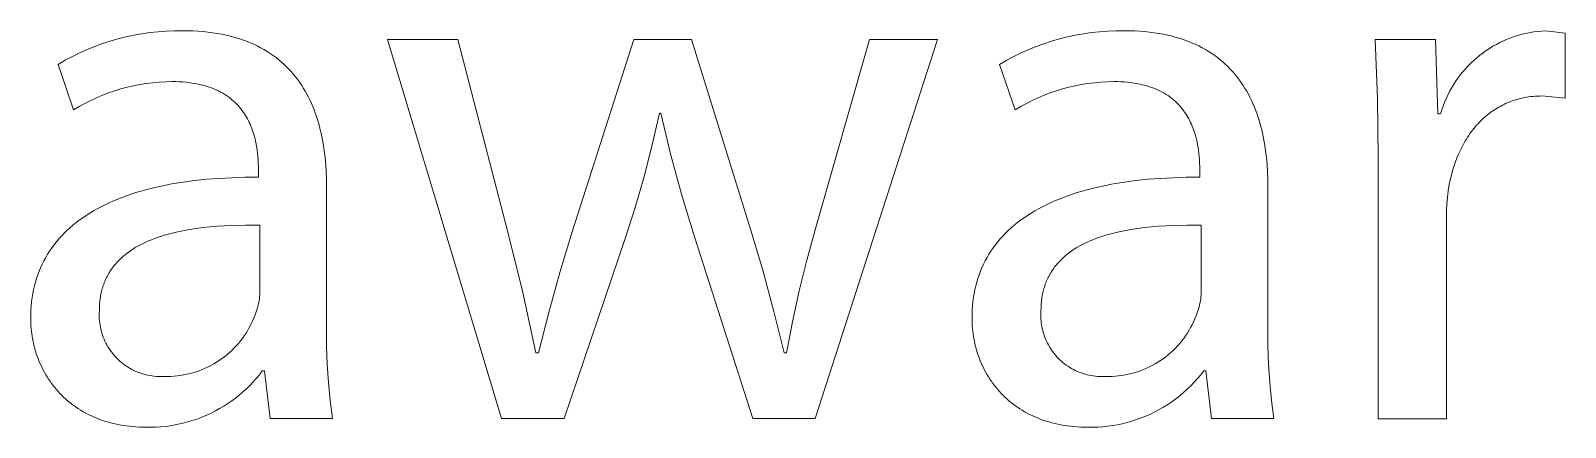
# Model space of a CAD drawing. Header units: millimetres. Extents: x 1287 to 5317, y -239 to 2577.
# Drawn here: x 4209.4 to 4288.5, y -172 to -151.6 of the extents above; entities that cross this region are included whole.
import ezdxf

# ---------------------------------------------------------------- set-up
doc = ezdxf.new("R2010")
doc.units = ezdxf.units.MM
doc.header["$MEASUREMENT"] = 0
doc.layers.add('Domyślny', color=7, linetype='Continuous', true_color=0x000000)

msp = doc.modelspace()

# ---------------------------------------------------------------- linework, layer by layer
at = {"layer": 'Domyślny', "color": 18, "lineweight": 15, "true_color": 0x000000}
for p, q in [((4213.901, -152.043), (4214.308, -151.941)), ((4214.308, -151.941), (4214.718, -151.852)), ((4214.718, -151.852), (4215.132, -151.778)), ((4215.132, -151.778), (4215.547, -151.719)), ((4215.547, -151.719), (4215.965, -151.674)), ((4215.965, -151.674), (4216.383, -151.643)), ((4216.383, -151.643), (4216.803, -151.628)), ((4216.803, -151.628), (4217.223, -151.626)), ((4217.223, -151.626), (4217.499, -151.629)), ((4217.499, -151.629), (4217.768, -151.638)), ((4217.768, -151.638), (4218.032, -151.653)), ((4218.032, -151.653), (4218.288, -151.673)), ((4218.288, -151.673), (4218.539, -151.699)), ((4218.539, -151.699), (4218.783, -151.73)), ((4218.783, -151.73), (4219.021, -151.767)), ((4219.021, -151.767), (4219.253, -151.809)), ((4219.253, -151.809), (4219.479, -151.857)), ((4219.479, -151.857), (4219.699, -151.909)), ((4219.699, -151.909), (4219.913, -151.966)), ((4262.453, -152.045), (4262.861, -151.942)), ((4262.861, -151.942), (4263.272, -151.854)), ((4263.272, -151.854), (4263.686, -151.78)), ((4263.686, -151.78), (4264.103, -151.72)), ((4264.103, -151.72), (4264.521, -151.675)), ((4264.521, -151.675), (4264.94, -151.644)), ((4264.94, -151.644), (4265.361, -151.628)), ((4265.361, -151.628), (4265.781, -151.626)), ((4265.781, -151.626), (4266.057, -151.629)), ((4266.057, -151.629), (4266.327, -151.638)), ((4266.327, -151.638), (4266.59, -151.653)), ((4266.59, -151.653), (4266.846, -151.673)), ((4266.846, -151.673), (4267.097, -151.699)), ((4267.097, -151.699), (4267.341, -151.73)), ((4267.341, -151.73), (4267.579, -151.767)), ((4267.579, -151.767), (4267.811, -151.809)), ((4267.811, -151.809), (4268.037, -151.857)), ((4268.037, -151.857), (4268.257, -151.909)), ((4268.257, -151.909), (4268.471, -151.966)), ((4285.732, -151.989), (4285.925, -151.922)), ((4285.925, -151.922), (4286.121, -151.861)), ((4286.121, -151.861), (4286.318, -151.807)), ((4286.318, -151.807), (4286.518, -151.76)), ((4286.518, -151.76), (4286.718, -151.719)), ((4286.718, -151.719), (4286.921, -151.686)), ((4286.921, -151.686), (4287.124, -151.66)), ((4287.124, -151.66), (4287.327, -151.641)), ((4287.327, -151.641), (4287.532, -151.629)), ((4287.532, -151.629), (4288.538, -151.75)), ((4288.538, -151.75), (4288.538, -155.092)), ((4211.932, -152.765), (4212.315, -152.593)), ((4212.315, -152.593), (4212.704, -152.435)), ((4212.704, -152.435), (4213.098, -152.291)), ((4213.098, -152.291), (4213.497, -152.16)), ((4213.497, -152.16), (4213.901, -152.043)), ((4219.913, -151.966), (4220.122, -152.029)), ((4220.122, -152.029), (4220.324, -152.096)), ((4220.324, -152.096), (4220.521, -152.168)), ((4220.521, -152.168), (4220.713, -152.244)), ((4220.713, -152.244), (4220.898, -152.325)), ((4220.898, -152.325), (4221.079, -152.41)), ((4221.079, -152.41), (4221.254, -152.5)), ((4221.254, -152.5), (4221.423, -152.594)), ((4221.423, -152.594), (4221.588, -152.692)), ((4221.588, -152.692), (4221.747, -152.794)), ((4233.686, -171.597), (4227.794, -152.071)), ((4227.794, -152.071), (4231.418, -152.071)), ((4231.418, -152.071), (4234.008, -162.002)), ((4237.309, -162.029), (4240.504, -152.071)), ((4240.504, -152.071), (4243.483, -152.071)), ((4243.483, -152.071), (4246.516, -161.841)), ((4249.858, -161.868), (4252.649, -152.071)), ((4256.165, -152.071), (4249.858, -171.597)), ((4252.649, -152.071), (4256.165, -152.071)), ((4260.48, -152.765), (4260.864, -152.594)), ((4260.864, -152.594), (4261.254, -152.436)), ((4261.254, -152.436), (4261.649, -152.292)), ((4261.649, -152.292), (4262.049, -152.161)), ((4262.049, -152.161), (4262.453, -152.045)), ((4268.471, -151.966), (4268.679, -152.029)), ((4268.679, -152.029), (4268.881, -152.096)), ((4268.881, -152.096), (4269.078, -152.168)), ((4269.078, -152.168), (4269.269, -152.244)), ((4269.269, -152.244), (4269.455, -152.325)), ((4269.455, -152.325), (4269.635, -152.41)), ((4269.635, -152.41), (4269.809, -152.5)), ((4269.809, -152.5), (4269.979, -152.594)), ((4269.979, -152.594), (4270.143, -152.692)), ((4270.143, -152.692), (4270.302, -152.794)), ((4278.859, -155.117), (4278.728, -152.072)), ((4278.728, -152.072), (4281.842, -152.072)), ((4281.842, -152.072), (4281.962, -155.897)), ((4284.294, -152.762), (4284.461, -152.644)), ((4284.461, -152.644), (4284.632, -152.532)), ((4284.632, -152.532), (4284.807, -152.426)), ((4284.807, -152.426), (4284.986, -152.326)), ((4284.986, -152.326), (4285.168, -152.232)), ((4285.168, -152.232), (4285.353, -152.144)), ((4285.353, -152.144), (4285.541, -152.064)), ((4285.541, -152.064), (4285.732, -151.989)), ((4210.821, -153.358), (4211.184, -153.147)), ((4211.613, -155.706), (4210.821, -153.358)), ((4211.184, -153.147), (4211.555, -152.949)), ((4211.555, -152.949), (4211.932, -152.765)), ((4221.747, -152.794), (4221.901, -152.9)), ((4221.901, -152.9), (4222.05, -153.01)), ((4222.05, -153.01), (4222.194, -153.124)), ((4222.194, -153.124), (4222.333, -153.241)), ((4222.333, -153.241), (4222.467, -153.362)), ((4222.467, -153.362), (4222.597, -153.486)), ((4222.597, -153.486), (4222.721, -153.614)), ((4259.366, -153.358), (4259.73, -153.147)), ((4260.171, -155.706), (4259.366, -153.358)), ((4259.73, -153.147), (4260.102, -152.95)), ((4260.102, -152.95), (4260.48, -152.765)), ((4270.302, -152.794), (4270.456, -152.9)), ((4270.456, -152.9), (4270.604, -153.01)), ((4270.604, -153.01), (4270.748, -153.124)), ((4270.748, -153.124), (4270.887, -153.241)), ((4270.887, -153.241), (4271.021, -153.362)), ((4271.021, -153.362), (4271.15, -153.486)), ((4271.15, -153.486), (4271.274, -153.614)), ((4283.385, -153.586), (4283.524, -153.436)), ((4283.524, -153.436), (4283.669, -153.29)), ((4283.669, -153.29), (4283.818, -153.15)), ((4283.818, -153.15), (4283.972, -153.015)), ((4283.972, -153.015), (4284.131, -152.886)), ((4284.131, -152.886), (4284.294, -152.762)), ((4215.697, -154.301), (4215.364, -154.343)), ((4216.03, -154.27), (4215.697, -154.301)), ((4216.365, -154.251), (4216.03, -154.27)), ((4216.699, -154.243), (4216.365, -154.251)), ((4216.884, -154.245), (4216.699, -154.243)), ((4217.064, -154.252), (4216.884, -154.245)), ((4217.239, -154.262), (4217.064, -154.252)), ((4217.408, -154.276), (4217.239, -154.262)), ((4217.573, -154.295), (4217.408, -154.276)), ((4217.733, -154.317), (4217.573, -154.295)), ((4217.888, -154.342), (4217.733, -154.317)), ((4222.721, -153.614), (4222.842, -153.745)), ((4222.842, -153.745), (4222.957, -153.879)), ((4222.957, -153.879), (4223.068, -154.016)), ((4223.068, -154.016), (4223.175, -154.156)), ((4223.175, -154.156), (4223.277, -154.299)), ((4223.277, -154.299), (4223.375, -154.445)), ((4264.255, -154.3), (4263.922, -154.342)), ((4264.588, -154.269), (4264.255, -154.3)), ((4264.923, -154.251), (4264.588, -154.269)), ((4265.258, -154.243), (4264.923, -154.251)), ((4265.442, -154.245), (4265.258, -154.243)), ((4265.621, -154.252), (4265.442, -154.245)), ((4265.795, -154.262), (4265.621, -154.252)), ((4265.964, -154.276), (4265.795, -154.262)), ((4266.129, -154.295), (4265.964, -154.276)), ((4266.288, -154.317), (4266.129, -154.295)), ((4266.443, -154.342), (4266.288, -154.317)), ((4271.274, -153.614), (4271.394, -153.745)), ((4271.394, -153.745), (4271.509, -153.879)), ((4271.509, -153.879), (4271.62, -154.016)), ((4271.62, -154.016), (4271.726, -154.156)), ((4271.726, -154.156), (4271.828, -154.299)), ((4271.828, -154.299), (4271.926, -154.445)), ((4282.772, -154.404), (4282.883, -154.232)), ((4282.883, -154.232), (4283, -154.064)), ((4283, -154.064), (4283.123, -153.9)), ((4283.123, -153.9), (4283.251, -153.741)), ((4283.251, -153.741), (4283.385, -153.586)), ((4212.797, -155.081), (4212.493, -155.222)), ((4213.105, -154.951), (4212.797, -155.081)), ((4213.418, -154.831), (4213.105, -154.951)), ((4213.735, -154.722), (4213.418, -154.831)), ((4214.055, -154.624), (4213.735, -154.722)), ((4214.379, -154.537), (4214.055, -154.624)), ((4214.705, -154.461), (4214.379, -154.537)), ((4215.034, -154.396), (4214.705, -154.461)), ((4215.364, -154.343), (4215.034, -154.396)), ((4218.039, -154.372), (4217.888, -154.342)), ((4218.184, -154.404), (4218.039, -154.372)), ((4218.325, -154.441), (4218.184, -154.404)), ((4218.462, -154.48), (4218.325, -154.441)), ((4218.594, -154.523), (4218.462, -154.48)), ((4218.722, -154.569), (4218.594, -154.523)), ((4218.846, -154.617), (4218.722, -154.569)), ((4218.965, -154.669), (4218.846, -154.617)), ((4219.081, -154.724), (4218.965, -154.669)), ((4219.192, -154.781), (4219.081, -154.724)), ((4219.299, -154.841), (4219.192, -154.781)), ((4219.402, -154.903), (4219.299, -154.841)), ((4219.502, -154.968), (4219.402, -154.903)), ((4219.598, -155.035), (4219.502, -154.968)), ((4219.689, -155.105), (4219.598, -155.035)), ((4219.778, -155.176), (4219.689, -155.105)), ((4223.375, -154.445), (4223.469, -154.593)), ((4223.469, -154.593), (4223.558, -154.744)), ((4223.558, -154.744), (4223.644, -154.898)), ((4223.644, -154.898), (4223.725, -155.054)), ((4223.725, -155.054), (4223.803, -155.212)), ((4261.355, -155.08), (4261.051, -155.221)), ((4261.663, -154.949), (4261.355, -155.08)), ((4261.976, -154.829), (4261.663, -154.949)), ((4262.293, -154.72), (4261.976, -154.829)), ((4262.613, -154.622), (4262.293, -154.72)), ((4262.937, -154.535), (4262.613, -154.622)), ((4263.263, -154.459), (4262.937, -154.535)), ((4263.592, -154.395), (4263.263, -154.459)), ((4263.922, -154.342), (4263.592, -154.395)), ((4266.592, -154.372), (4266.443, -154.342)), ((4266.738, -154.404), (4266.592, -154.372)), ((4266.878, -154.441), (4266.738, -154.404)), ((4267.015, -154.48), (4266.878, -154.441)), ((4267.147, -154.523), (4267.015, -154.48)), ((4267.274, -154.569), (4267.147, -154.523)), ((4267.397, -154.617), (4267.274, -154.569)), ((4267.516, -154.669), (4267.397, -154.617)), ((4267.631, -154.724), (4267.516, -154.669)), ((4267.742, -154.781), (4267.631, -154.724)), ((4267.849, -154.841), (4267.742, -154.781)), ((4267.952, -154.903), (4267.849, -154.841)), ((4268.051, -154.968), (4267.952, -154.903)), ((4268.147, -155.035), (4268.051, -154.968)), ((4268.238, -155.105), (4268.147, -155.035)), ((4268.326, -155.176), (4268.238, -155.105)), ((4271.926, -154.445), (4272.02, -154.593)), ((4272.02, -154.593), (4272.109, -154.744)), ((4272.109, -154.744), (4272.194, -154.898)), ((4272.194, -154.898), (4272.275, -155.054)), ((4272.275, -155.054), (4272.352, -155.212)), ((4282.389, -155.127), (4282.475, -154.942)), ((4282.475, -154.942), (4282.568, -154.759)), ((4282.568, -154.759), (4282.667, -154.58)), ((4282.667, -154.58), (4282.772, -154.404)), ((4286.314, -155.093), (4286.207, -155.118)), ((4286.422, -155.07), (4286.314, -155.093)), ((4286.531, -155.05), (4286.422, -155.07)), ((4286.642, -155.033), (4286.531, -155.05)), ((4286.754, -155.018), (4286.642, -155.033)), ((4286.867, -155.006), (4286.754, -155.018)), ((4286.981, -154.996), (4286.867, -155.006)), ((4287.096, -154.99), (4286.981, -154.996)), ((4287.213, -154.986), (4287.096, -154.99)), ((4287.331, -154.984), (4287.213, -154.986)), ((4288.538, -155.092), (4287.331, -154.984)), ((4211.901, -155.535), (4211.613, -155.706)), ((4212.194, -155.373), (4211.901, -155.535)), ((4212.493, -155.222), (4212.194, -155.373)), ((4219.862, -155.25), (4219.778, -155.176)), ((4219.944, -155.325), (4219.862, -155.25)), ((4220.021, -155.403), (4219.944, -155.325)), ((4220.096, -155.482), (4220.021, -155.403)), ((4220.167, -155.563), (4220.096, -155.482)), ((4220.235, -155.645), (4220.167, -155.563)), ((4220.3, -155.729), (4220.235, -155.645)), ((4220.362, -155.814), (4220.3, -155.729)), ((4220.42, -155.901), (4220.362, -155.814)), ((4220.476, -155.988), (4220.42, -155.901)), ((4223.803, -155.212), (4223.876, -155.372)), ((4223.876, -155.372), (4223.946, -155.534)), ((4223.946, -155.534), (4224.012, -155.699)), ((4224.012, -155.699), (4224.075, -155.865)), ((4224.075, -155.865), (4224.134, -156.033)), ((4241.819, -155.869), (4241.452, -157.501)), ((4241.899, -155.869), (4241.819, -155.869)), ((4242.413, -158.025), (4241.899, -155.869)), ((4260.459, -155.534), (4260.171, -155.706)), ((4260.752, -155.373), (4260.459, -155.534)), ((4261.051, -155.221), (4260.752, -155.373)), ((4268.411, -155.25), (4268.326, -155.176)), ((4268.492, -155.325), (4268.411, -155.25)), ((4268.569, -155.403), (4268.492, -155.325)), ((4268.643, -155.482), (4268.569, -155.403)), ((4268.714, -155.563), (4268.643, -155.482)), ((4268.782, -155.645), (4268.714, -155.563)), ((4268.847, -155.729), (4268.782, -155.645)), ((4268.908, -155.814), (4268.847, -155.729)), ((4268.967, -155.901), (4268.908, -155.814)), ((4269.023, -155.988), (4268.967, -155.901)), ((4272.352, -155.212), (4272.426, -155.372)), ((4272.426, -155.372), (4272.495, -155.534)), ((4272.495, -155.534), (4272.561, -155.699)), ((4272.561, -155.699), (4272.623, -155.865)), ((4272.623, -155.865), (4272.682, -156.033)), ((4278.889, -158.165), (4278.859, -155.117)), ((4281.962, -155.897), (4282.11, -155.897)), ((4282.11, -155.897), (4282.17, -155.701)), ((4282.17, -155.701), (4282.236, -155.507)), ((4282.236, -155.507), (4282.309, -155.316)), ((4282.309, -155.316), (4282.389, -155.127)), ((4284.672, -155.842), (4284.587, -155.907)), ((4284.757, -155.78), (4284.672, -155.842)), ((4284.845, -155.72), (4284.757, -155.78)), ((4284.933, -155.662), (4284.845, -155.72)), ((4285.023, -155.607), (4284.933, -155.662)), ((4285.114, -155.553), (4285.023, -155.607)), ((4285.207, -155.502), (4285.114, -155.553)), ((4285.301, -155.453), (4285.207, -155.502)), ((4285.397, -155.406), (4285.301, -155.453)), ((4285.493, -155.362), (4285.397, -155.406)), ((4285.591, -155.32), (4285.493, -155.362)), ((4285.691, -155.28), (4285.591, -155.32)), ((4285.791, -155.243), (4285.691, -155.28)), ((4285.893, -155.208), (4285.791, -155.243)), ((4285.996, -155.175), (4285.893, -155.208)), ((4286.101, -155.145), (4285.996, -155.175)), ((4286.207, -155.118), (4286.101, -155.145)), ((4220.529, -156.077), (4220.476, -155.988)), ((4220.579, -156.167), (4220.529, -156.077)), ((4220.627, -156.258), (4220.579, -156.167)), ((4220.671, -156.349), (4220.627, -156.258)), ((4220.714, -156.441), (4220.671, -156.349)), ((4220.753, -156.534), (4220.714, -156.441)), ((4220.791, -156.627), (4220.753, -156.534)), ((4220.826, -156.721), (4220.791, -156.627)), ((4224.134, -156.033), (4224.189, -156.203)), ((4224.189, -156.203), (4224.241, -156.375)), ((4224.241, -156.375), (4224.289, -156.548)), ((4224.289, -156.548), (4224.334, -156.722)), ((4269.075, -156.077), (4269.023, -155.988)), ((4269.125, -156.167), (4269.075, -156.077)), ((4269.173, -156.258), (4269.125, -156.167)), ((4269.217, -156.349), (4269.173, -156.258)), ((4269.259, -156.441), (4269.217, -156.349)), ((4269.299, -156.534), (4269.259, -156.441)), ((4269.336, -156.627), (4269.299, -156.534)), ((4269.371, -156.721), (4269.336, -156.627)), ((4272.682, -156.033), (4272.737, -156.203)), ((4272.737, -156.203), (4272.788, -156.375)), ((4272.788, -156.375), (4272.836, -156.548)), ((4272.836, -156.548), (4272.881, -156.722)), ((4283.823, -156.661), (4283.755, -156.747)), ((4283.893, -156.577), (4283.823, -156.661)), ((4283.964, -156.494), (4283.893, -156.577)), ((4284.037, -156.414), (4283.964, -156.494)), ((4284.111, -156.336), (4284.037, -156.414)), ((4284.187, -156.259), (4284.111, -156.336)), ((4284.264, -156.185), (4284.187, -156.259)), ((4284.343, -156.112), (4284.264, -156.185)), ((4284.423, -156.042), (4284.343, -156.112)), ((4284.504, -155.973), (4284.423, -156.042)), ((4284.587, -155.907), (4284.504, -155.973)), ((4220.858, -156.815), (4220.826, -156.721)), ((4220.889, -156.909), (4220.858, -156.815)), ((4220.917, -157.003), (4220.889, -156.909)), ((4220.943, -157.098), (4220.917, -157.003)), ((4220.967, -157.192), (4220.943, -157.098)), ((4220.99, -157.286), (4220.967, -157.192)), ((4221.01, -157.38), (4220.99, -157.286)), ((4221.045, -157.566), (4221.01, -157.38)), ((4224.334, -156.722), (4224.376, -156.898)), ((4224.376, -156.898), (4224.414, -157.075)), ((4224.414, -157.075), (4224.45, -157.253)), ((4224.45, -157.253), (4224.482, -157.432)), ((4224.482, -157.432), (4224.538, -157.792)), ((4269.404, -156.815), (4269.371, -156.721)), ((4269.434, -156.909), (4269.404, -156.815)), ((4269.462, -157.003), (4269.434, -156.909)), ((4269.488, -157.098), (4269.462, -157.003)), ((4269.512, -157.192), (4269.488, -157.098)), ((4269.535, -157.286), (4269.512, -157.192)), ((4269.555, -157.38), (4269.535, -157.286)), ((4269.591, -157.566), (4269.555, -157.38)), ((4272.881, -156.722), (4272.923, -156.898)), ((4272.923, -156.898), (4272.961, -157.075)), ((4272.961, -157.075), (4272.996, -157.253)), ((4272.996, -157.253), (4273.028, -157.432)), ((4273.028, -157.432), (4273.084, -157.792)), ((4283.322, -157.398), (4283.266, -157.497)), ((4283.379, -157.299), (4283.322, -157.398)), ((4283.438, -157.203), (4283.379, -157.299)), ((4283.498, -157.108), (4283.438, -157.203)), ((4283.56, -157.015), (4283.498, -157.108)), ((4283.623, -156.924), (4283.56, -157.015)), ((4283.689, -156.834), (4283.623, -156.924)), ((4283.755, -156.747), (4283.689, -156.834)), ((4221.074, -157.751), (4221.045, -157.566)), ((4221.097, -157.932), (4221.074, -157.751)), ((4221.115, -158.109), (4221.097, -157.932)), ((4221.127, -158.282), (4221.115, -158.109)), ((4224.538, -157.792), (4224.583, -158.156)), ((4224.583, -158.156), (4224.616, -158.522)), ((4241.452, -157.501), (4241.036, -159.123)), ((4242.995, -160.164), (4242.413, -158.025)), ((4269.619, -157.751), (4269.591, -157.566)), ((4269.642, -157.932), (4269.619, -157.751)), ((4269.66, -158.109), (4269.642, -157.932)), ((4269.672, -158.282), (4269.66, -158.109)), ((4273.084, -157.792), (4273.128, -158.156)), ((4273.128, -158.156), (4273.162, -158.522)), ((4278.889, -171.599), (4278.889, -158.165)), ((4282.923, -158.24), (4282.881, -158.352)), ((4282.967, -158.129), (4282.923, -158.24)), ((4283.013, -158.02), (4282.967, -158.129)), ((4283.06, -157.913), (4283.013, -158.02)), ((4283.109, -157.806), (4283.06, -157.913)), ((4283.16, -157.702), (4283.109, -157.806)), ((4283.212, -157.599), (4283.16, -157.702)), ((4283.266, -157.497), (4283.212, -157.599)), ((4221.136, -158.45), (4221.127, -158.282)), ((4221.14, -158.611), (4221.136, -158.45)), ((4221.142, -158.766), (4221.14, -158.611)), ((4221.142, -159.169), (4221.142, -158.766)), ((4224.616, -158.522), (4224.64, -158.889)), ((4224.64, -158.889), (4224.653, -159.257)), ((4269.681, -158.45), (4269.672, -158.282)), ((4269.685, -158.611), (4269.681, -158.45)), ((4269.687, -158.766), (4269.685, -158.611)), ((4269.687, -159.169), (4269.687, -158.766)), ((4273.162, -158.522), (4273.185, -158.889)), ((4273.185, -158.889), (4273.198, -159.257)), ((4282.663, -159.054), (4282.604, -159.298)), ((4282.728, -158.814), (4282.663, -159.054)), ((4282.801, -158.58), (4282.728, -158.814)), ((4282.881, -158.352), (4282.801, -158.58)), ((4215.076, -159.886), (4215.33, -159.815)), ((4215.33, -159.815), (4215.59, -159.748)), ((4215.59, -159.748), (4216.125, -159.624)), ((4216.125, -159.624), (4216.681, -159.515)), ((4216.681, -159.515), (4217.257, -159.42)), ((4217.257, -159.42), (4217.854, -159.341)), ((4217.854, -159.341), (4218.472, -159.276)), ((4218.472, -159.276), (4219.109, -159.226)), ((4219.109, -159.226), (4219.767, -159.192)), ((4219.767, -159.192), (4220.444, -159.173)), ((4220.444, -159.173), (4221.142, -159.169)), ((4224.653, -159.257), (4224.658, -159.625)), ((4224.658, -159.625), (4224.658, -166.926)), ((4241.036, -159.123), (4240.572, -160.731)), ((4263.621, -159.886), (4263.875, -159.815)), ((4263.875, -159.815), (4264.135, -159.748)), ((4264.135, -159.748), (4264.67, -159.624)), ((4264.67, -159.624), (4265.226, -159.515)), ((4265.226, -159.515), (4265.802, -159.42)), ((4265.802, -159.42), (4266.399, -159.341)), ((4266.399, -159.341), (4267.016, -159.276)), ((4267.016, -159.276), (4267.654, -159.226)), ((4267.654, -159.226), (4268.312, -159.192)), ((4268.312, -159.192), (4268.989, -159.173)), ((4268.989, -159.173), (4269.687, -159.169)), ((4273.198, -159.257), (4273.203, -159.625)), ((4273.203, -159.625), (4273.203, -166.926)), ((4282.553, -159.547), (4282.504, -159.875)), ((4282.604, -159.298), (4282.553, -159.547)), ((4213.027, -160.687), (4213.233, -160.584)), ((4213.233, -160.584), (4213.445, -160.484)), ((4213.445, -160.484), (4213.662, -160.388)), ((4213.662, -160.388), (4213.884, -160.295)), ((4213.884, -160.295), (4214.112, -160.206)), ((4214.112, -160.206), (4214.345, -160.121)), ((4214.345, -160.121), (4214.583, -160.039)), ((4214.583, -160.039), (4214.827, -159.961)), ((4214.827, -159.961), (4215.076, -159.886)), ((4243.644, -162.284), (4242.995, -160.164)), ((4261.572, -160.687), (4261.778, -160.584)), ((4261.778, -160.584), (4261.99, -160.484)), ((4261.99, -160.484), (4262.206, -160.388)), ((4262.206, -160.388), (4262.429, -160.295)), ((4262.429, -160.295), (4262.656, -160.206)), ((4262.656, -160.206), (4262.89, -160.121)), ((4262.89, -160.121), (4263.128, -160.039)), ((4263.128, -160.039), (4263.372, -159.961)), ((4263.372, -159.961), (4263.621, -159.886)), ((4282.436, -160.535), (4282.416, -160.866)), ((4282.465, -160.205), (4282.436, -160.535)), ((4282.504, -159.875), (4282.465, -160.205)), ((4211.739, -161.507), (4211.906, -161.379)), ((4211.906, -161.379), (4212.079, -161.255)), ((4212.079, -161.255), (4212.258, -161.135)), ((4212.258, -161.135), (4212.442, -161.017)), ((4212.442, -161.017), (4212.631, -160.904)), ((4212.631, -160.904), (4212.826, -160.793)), ((4212.826, -160.793), (4213.027, -160.687)), ((4240.572, -160.731), (4240.061, -162.324)), ((4260.284, -161.507), (4260.451, -161.379)), ((4260.451, -161.379), (4260.624, -161.255)), ((4260.624, -161.255), (4260.803, -161.135)), ((4260.803, -161.135), (4260.987, -161.017)), ((4260.987, -161.017), (4261.176, -160.904)), ((4261.176, -160.904), (4261.371, -160.793)), ((4261.371, -160.793), (4261.572, -160.687)), ((4282.416, -160.866), (4282.405, -161.198)), ((4282.405, -161.198), (4282.405, -171.599)), ((4210.853, -162.344), (4210.986, -162.196)), ((4210.986, -162.196), (4211.125, -162.051)), ((4211.125, -162.051), (4211.27, -161.91)), ((4211.27, -161.91), (4211.421, -161.772)), ((4211.421, -161.772), (4211.577, -161.638)), ((4211.577, -161.638), (4211.739, -161.507)), ((4216.086, -162.217), (4215.93, -162.27)), ((4216.243, -162.167), (4216.086, -162.217)), ((4216.404, -162.12), (4216.243, -162.167)), ((4216.566, -162.075), (4216.404, -162.12)), ((4216.898, -161.993), (4216.566, -162.075)), ((4217.237, -161.921), (4216.898, -161.993)), ((4217.583, -161.858), (4217.237, -161.921)), ((4217.935, -161.804), (4217.583, -161.858)), ((4218.292, -161.758), (4217.935, -161.804)), ((4218.653, -161.719), (4218.292, -161.758)), ((4219.018, -161.689), (4218.653, -161.719)), ((4219.385, -161.665), (4219.018, -161.689)), ((4219.753, -161.648), (4219.385, -161.665)), ((4220.49, -161.633), (4219.753, -161.648)), ((4221.222, -161.638), (4220.49, -161.633)), ((4221.222, -165.02), (4221.222, -161.638)), ((4234.008, -162.002), (4234.781, -165.097)), ((4236.684, -164.076), (4237.309, -162.029)), ((4246.516, -161.841), (4247.151, -163.95)), ((4249.419, -163.438), (4249.858, -161.868)), ((4259.398, -162.344), (4259.531, -162.196)), ((4259.531, -162.196), (4259.67, -162.051)), ((4259.67, -162.051), (4259.815, -161.91)), ((4259.815, -161.91), (4259.966, -161.772)), ((4259.966, -161.772), (4260.122, -161.638)), ((4260.122, -161.638), (4260.284, -161.507)), ((4264.636, -162.217), (4264.481, -162.27)), ((4264.794, -162.167), (4264.636, -162.217)), ((4264.954, -162.12), (4264.794, -162.167)), ((4265.116, -162.075), (4264.954, -162.12)), ((4265.447, -161.993), (4265.116, -162.075)), ((4265.786, -161.921), (4265.447, -161.993)), ((4266.131, -161.858), (4265.786, -161.921)), ((4266.483, -161.804), (4266.131, -161.858)), ((4266.839, -161.758), (4266.483, -161.804)), ((4267.2, -161.719), (4266.839, -161.758)), ((4267.564, -161.689), (4267.2, -161.719)), ((4267.93, -161.665), (4267.564, -161.689)), ((4268.298, -161.648), (4267.93, -161.665)), ((4269.035, -161.633), (4268.298, -161.648)), ((4269.767, -161.638), (4269.035, -161.633)), ((4269.767, -165.02), (4269.767, -161.638)), ((4210.272, -163.134), (4210.376, -162.969)), ((4210.376, -162.969), (4210.487, -162.808)), ((4210.487, -162.808), (4210.603, -162.65)), ((4210.603, -162.65), (4210.725, -162.495)), ((4210.725, -162.495), (4210.853, -162.344)), ((4214.539, -162.954), (4214.419, -163.039)), ((4214.663, -162.871), (4214.539, -162.954)), ((4214.791, -162.792), (4214.663, -162.871)), ((4214.922, -162.717), (4214.791, -162.792)), ((4215.057, -162.644), (4214.922, -162.717)), ((4215.195, -162.574), (4215.057, -162.644)), ((4215.336, -162.508), (4215.195, -162.574)), ((4215.48, -162.444), (4215.336, -162.508)), ((4215.627, -162.383), (4215.48, -162.444)), ((4215.777, -162.325), (4215.627, -162.383)), ((4215.93, -162.27), (4215.777, -162.325)), ((4240.061, -162.324), (4236.907, -171.597)), ((4246.637, -171.597), (4243.644, -162.284)), ((4258.817, -163.134), (4258.921, -162.969)), ((4258.921, -162.969), (4259.032, -162.808)), ((4259.032, -162.808), (4259.148, -162.65)), ((4259.148, -162.65), (4259.27, -162.495)), ((4259.27, -162.495), (4259.398, -162.344)), ((4263.093, -162.954), (4262.973, -163.039)), ((4263.217, -162.871), (4263.093, -162.954)), ((4263.344, -162.792), (4263.217, -162.871)), ((4263.475, -162.717), (4263.344, -162.792)), ((4263.61, -162.644), (4263.475, -162.717)), ((4263.747, -162.574), (4263.61, -162.644)), ((4263.888, -162.508), (4263.747, -162.574)), ((4264.032, -162.444), (4263.888, -162.508)), ((4264.179, -162.383), (4264.032, -162.444)), ((4264.329, -162.325), (4264.179, -162.383)), ((4264.481, -162.27), (4264.329, -162.325)), ((4209.911, -163.825), (4209.993, -163.648)), ((4209.993, -163.648), (4210.08, -163.473)), ((4210.08, -163.473), (4210.173, -163.302)), ((4210.173, -163.302), (4210.272, -163.134)), ((4213.646, -163.789), (4213.604, -163.846)), ((4213.69, -163.733), (4213.646, -163.789)), ((4213.735, -163.678), (4213.69, -163.733)), ((4213.781, -163.623), (4213.735, -163.678)), ((4213.828, -163.57), (4213.781, -163.623)), ((4213.877, -163.517), (4213.828, -163.57)), ((4213.926, -163.465), (4213.877, -163.517)), ((4213.977, -163.415), (4213.926, -163.465)), ((4214.028, -163.365), (4213.977, -163.415)), ((4214.081, -163.316), (4214.028, -163.365)), ((4214.135, -163.267), (4214.081, -163.316)), ((4214.189, -163.22), (4214.135, -163.267)), ((4214.245, -163.174), (4214.189, -163.22)), ((4214.302, -163.128), (4214.245, -163.174)), ((4214.419, -163.039), (4214.302, -163.128)), ((4249.027, -165.02), (4249.419, -163.438)), ((4258.456, -163.825), (4258.538, -163.648)), ((4258.538, -163.648), (4258.625, -163.473)), ((4258.625, -163.473), (4258.718, -163.302)), ((4258.718, -163.302), (4258.817, -163.134)), ((4262.203, -163.789), (4262.16, -163.846)), ((4262.246, -163.733), (4262.203, -163.789)), ((4262.291, -163.678), (4262.246, -163.733)), ((4262.337, -163.623), (4262.291, -163.678)), ((4262.384, -163.57), (4262.337, -163.623)), ((4262.432, -163.517), (4262.384, -163.57)), ((4262.482, -163.465), (4262.432, -163.517)), ((4262.532, -163.415), (4262.482, -163.465)), ((4262.584, -163.365), (4262.532, -163.415)), ((4262.636, -163.316), (4262.584, -163.365)), ((4262.69, -163.267), (4262.636, -163.316)), ((4262.744, -163.22), (4262.69, -163.267)), ((4262.8, -163.174), (4262.744, -163.22)), ((4262.857, -163.128), (4262.8, -163.174)), ((4262.973, -163.039), (4262.857, -163.128)), ((4209.594, -164.763), (4209.645, -164.569)), ((4209.645, -164.569), (4209.703, -164.378)), ((4209.703, -164.378), (4209.767, -164.191)), ((4209.767, -164.191), (4209.836, -164.007)), ((4209.836, -164.007), (4209.911, -163.825)), ((4213.189, -164.607), (4213.163, -164.677)), ((4213.217, -164.539), (4213.189, -164.607)), ((4213.245, -164.471), (4213.217, -164.539)), ((4213.275, -164.404), (4213.245, -164.471)), ((4213.307, -164.338), (4213.275, -164.404)), ((4213.339, -164.273), (4213.307, -164.338)), ((4213.373, -164.209), (4213.339, -164.273)), ((4213.409, -164.146), (4213.373, -164.209)), ((4213.445, -164.085), (4213.409, -164.146)), ((4213.483, -164.024), (4213.445, -164.085)), ((4213.522, -163.964), (4213.483, -164.024)), ((4213.562, -163.905), (4213.522, -163.964)), ((4213.604, -163.846), (4213.562, -163.905)), ((4236.111, -166.139), (4236.684, -164.076)), ((4247.151, -163.95), (4247.728, -166.075)), ((4258.139, -164.763), (4258.19, -164.569)), ((4258.19, -164.569), (4258.248, -164.378)), ((4258.248, -164.378), (4258.311, -164.191)), ((4258.311, -164.191), (4258.381, -164.007)), ((4258.381, -164.007), (4258.456, -163.825)), ((4261.747, -164.607), (4261.721, -164.677)), ((4261.774, -164.539), (4261.747, -164.607)), ((4261.803, -164.471), (4261.774, -164.539)), ((4261.833, -164.404), (4261.803, -164.471)), ((4261.864, -164.338), (4261.833, -164.404)), ((4261.897, -164.273), (4261.864, -164.338)), ((4261.931, -164.209), (4261.897, -164.273)), ((4261.966, -164.146), (4261.931, -164.209)), ((4262.002, -164.085), (4261.966, -164.146)), ((4262.04, -164.024), (4262.002, -164.085)), ((4262.079, -163.964), (4262.04, -164.024)), ((4262.119, -163.905), (4262.079, -163.964)), ((4262.16, -163.846), (4262.119, -163.905)), ((4209.448, -165.571), (4209.475, -165.364)), ((4209.475, -165.364), (4209.509, -165.161)), ((4209.509, -165.161), (4209.548, -164.96)), ((4209.548, -164.96), (4209.594, -164.763)), ((4212.992, -165.353), (4212.98, -165.433)), ((4213.005, -165.273), (4212.992, -165.353)), ((4213.02, -165.195), (4213.005, -165.273)), ((4213.036, -165.118), (4213.02, -165.195)), ((4213.054, -165.042), (4213.036, -165.118)), ((4213.073, -164.967), (4213.054, -165.042)), ((4213.093, -164.893), (4213.073, -164.967)), ((4213.115, -164.82), (4213.093, -164.893)), ((4213.138, -164.748), (4213.115, -164.82)), ((4213.163, -164.677), (4213.138, -164.748)), ((4221.19, -165.438), (4221.203, -165.334)), ((4221.203, -165.334), (4221.213, -165.23)), ((4221.213, -165.23), (4221.219, -165.125)), ((4221.219, -165.125), (4221.222, -165.02)), ((4234.781, -165.097), (4235.457, -168.216)), ((4248.681, -166.613), (4249.027, -165.02)), ((4257.993, -165.571), (4258.02, -165.364)), ((4258.02, -165.364), (4258.054, -165.161)), ((4258.054, -165.161), (4258.093, -164.96)), ((4258.093, -164.96), (4258.139, -164.763)), ((4261.55, -165.353), (4261.539, -165.433)), ((4261.563, -165.273), (4261.55, -165.353)), ((4261.578, -165.195), (4261.563, -165.273)), ((4261.594, -165.118), (4261.578, -165.195)), ((4261.612, -165.042), (4261.594, -165.118)), ((4261.631, -164.967), (4261.612, -165.042)), ((4261.651, -164.893), (4261.631, -164.967)), ((4261.673, -164.82), (4261.651, -164.893)), ((4261.696, -164.748), (4261.673, -164.82)), ((4261.721, -164.677), (4261.696, -164.748)), ((4269.735, -165.438), (4269.748, -165.334)), ((4269.748, -165.334), (4269.758, -165.23)), ((4269.758, -165.23), (4269.764, -165.125)), ((4269.764, -165.125), (4269.767, -165.02)), ((4209.402, -166.21), (4209.411, -165.994)), ((4209.411, -165.994), (4209.426, -165.781)), ((4209.426, -165.781), (4209.448, -165.571)), ((4212.935, -166.135), (4212.932, -166.243)), ((4212.942, -166.027), (4212.935, -166.135)), ((4212.945, -165.851), (4212.942, -165.938)), ((4212.942, -165.938), (4212.942, -166.027)), ((4212.949, -165.766), (4212.945, -165.851)), ((4212.954, -165.681), (4212.949, -165.766)), ((4212.962, -165.597), (4212.954, -165.681)), ((4212.97, -165.515), (4212.962, -165.597)), ((4212.98, -165.433), (4212.97, -165.515)), ((4220.951, -166.303), (4221.007, -166.147)), ((4221.007, -166.147), (4221.043, -166.049)), ((4221.043, -166.049), (4221.076, -165.949)), ((4221.076, -165.949), (4221.105, -165.848)), ((4221.105, -165.848), (4221.131, -165.747)), ((4221.131, -165.747), (4221.154, -165.645)), ((4221.154, -165.645), (4221.174, -165.542)), ((4221.174, -165.542), (4221.19, -165.438)), ((4235.592, -168.216), (4236.111, -166.139)), ((4247.728, -166.075), (4248.247, -168.216)), ((4257.947, -166.21), (4257.956, -165.994)), ((4257.956, -165.994), (4257.971, -165.781)), ((4257.971, -165.781), (4257.993, -165.571)), ((4261.493, -166.134), (4261.49, -166.243)), ((4261.5, -166.027), (4261.493, -166.134)), ((4261.501, -165.938), (4261.5, -166.027)), ((4261.503, -165.851), (4261.501, -165.938)), ((4261.507, -165.766), (4261.503, -165.851)), ((4261.513, -165.681), (4261.507, -165.766)), ((4261.52, -165.597), (4261.513, -165.681)), ((4261.528, -165.515), (4261.52, -165.597)), ((4261.539, -165.433), (4261.528, -165.515)), ((4269.496, -166.303), (4269.552, -166.147)), ((4269.552, -166.147), (4269.588, -166.049)), ((4269.588, -166.049), (4269.621, -165.949)), ((4269.621, -165.949), (4269.65, -165.848)), ((4269.65, -165.848), (4269.676, -165.747)), ((4269.676, -165.747), (4269.699, -165.645)), ((4269.699, -165.645), (4269.719, -165.542)), ((4269.719, -165.542), (4269.735, -165.438)), ((4209.399, -166.429), (4209.402, -166.21)), ((4209.4, -166.562), (4209.399, -166.429)), ((4209.405, -166.694), (4209.4, -166.562)), ((4209.412, -166.827), (4209.405, -166.694)), ((4209.422, -166.959), (4209.412, -166.827)), ((4209.436, -167.091), (4209.422, -166.959)), ((4212.932, -166.243), (4212.933, -166.351)), ((4212.933, -166.351), (4212.938, -166.459)), ((4212.938, -166.459), (4212.946, -166.567)), ((4212.946, -166.567), (4212.958, -166.675)), ((4212.958, -166.675), (4212.973, -166.782)), ((4212.973, -166.782), (4212.993, -166.888)), ((4212.993, -166.888), (4213.016, -166.994)), ((4220.59, -167.049), (4220.672, -166.905)), ((4220.672, -166.905), (4220.749, -166.758)), ((4220.749, -166.758), (4220.822, -166.609)), ((4220.822, -166.609), (4220.889, -166.457)), ((4220.889, -166.457), (4220.951, -166.303)), ((4224.658, -166.926), (4224.659, -167.863)), ((4248.381, -168.216), (4248.681, -166.613)), ((4257.944, -166.429), (4257.947, -166.21)), ((4257.945, -166.562), (4257.944, -166.429)), ((4257.949, -166.694), (4257.945, -166.562)), ((4257.957, -166.827), (4257.949, -166.694)), ((4257.967, -166.959), (4257.957, -166.827)), ((4257.981, -167.091), (4257.967, -166.959)), ((4261.49, -166.243), (4261.49, -166.351)), ((4261.49, -166.351), (4261.494, -166.459)), ((4261.494, -166.459), (4261.502, -166.566)), ((4261.502, -166.566), (4261.514, -166.674)), ((4261.514, -166.674), (4261.529, -166.781)), ((4261.529, -166.781), (4261.548, -166.887)), ((4261.548, -166.887), (4261.571, -166.993)), ((4269.136, -167.05), (4269.218, -166.906)), ((4269.218, -166.906), (4269.295, -166.759)), ((4269.295, -166.759), (4269.367, -166.609)), ((4269.367, -166.609), (4269.434, -166.457)), ((4269.434, -166.457), (4269.496, -166.303)), ((4273.203, -166.926), (4273.204, -167.863)), ((4209.452, -167.222), (4209.436, -167.091)), ((4209.471, -167.353), (4209.452, -167.222)), ((4209.493, -167.483), (4209.471, -167.353)), ((4209.519, -167.613), (4209.493, -167.483)), ((4209.547, -167.742), (4209.519, -167.613)), ((4209.578, -167.871), (4209.547, -167.742)), ((4213.016, -166.994), (4213.042, -167.099)), ((4213.042, -167.099), (4213.072, -167.203)), ((4213.072, -167.203), (4213.106, -167.306)), ((4213.106, -167.306), (4213.143, -167.408)), ((4213.143, -167.408), (4213.184, -167.508)), ((4213.184, -167.508), (4213.228, -167.607)), ((4213.228, -167.607), (4213.275, -167.704)), ((4213.275, -167.704), (4213.326, -167.8)), ((4219.997, -167.846), (4220.107, -167.722)), ((4220.107, -167.722), (4220.213, -167.594)), ((4220.213, -167.594), (4220.314, -167.463)), ((4220.314, -167.463), (4220.41, -167.328)), ((4220.41, -167.328), (4220.502, -167.19)), ((4220.502, -167.19), (4220.59, -167.049)), ((4257.997, -167.222), (4257.981, -167.091)), ((4258.016, -167.353), (4257.997, -167.222)), ((4258.038, -167.483), (4258.016, -167.353)), ((4258.063, -167.613), (4258.038, -167.483)), ((4258.092, -167.742), (4258.063, -167.613)), ((4258.123, -167.871), (4258.092, -167.742)), ((4261.571, -166.993), (4261.597, -167.098)), ((4261.597, -167.098), (4261.627, -167.202)), ((4261.627, -167.202), (4261.66, -167.305)), ((4261.66, -167.305), (4261.697, -167.406)), ((4261.697, -167.406), (4261.737, -167.506)), ((4261.737, -167.506), (4261.781, -167.605)), ((4261.781, -167.605), (4261.828, -167.703)), ((4261.828, -167.703), (4261.879, -167.798)), ((4268.544, -167.848), (4268.654, -167.724)), ((4268.654, -167.724), (4268.759, -167.596)), ((4268.759, -167.596), (4268.86, -167.464)), ((4268.86, -167.464), (4268.957, -167.329)), ((4268.957, -167.329), (4269.049, -167.191)), ((4269.049, -167.191), (4269.136, -167.05)), ((4209.612, -167.998), (4209.578, -167.871)), ((4209.649, -168.125), (4209.612, -167.998)), ((4209.688, -168.251), (4209.649, -168.125)), ((4209.731, -168.376), (4209.688, -168.251)), ((4209.777, -168.5), (4209.731, -168.376)), ((4209.826, -168.623), (4209.777, -168.5)), ((4213.326, -167.8), (4213.38, -167.894)), ((4213.38, -167.894), (4213.437, -167.986)), ((4213.437, -167.986), (4213.497, -168.075)), ((4213.497, -168.075), (4213.561, -168.163)), ((4213.561, -168.163), (4213.627, -168.249)), ((4213.627, -168.249), (4213.696, -168.332)), ((4213.696, -168.332), (4213.768, -168.413)), ((4213.768, -168.413), (4213.843, -168.491)), ((4213.843, -168.491), (4213.921, -168.567)), ((4213.921, -168.567), (4214.001, -168.64)), ((4219.119, -168.601), (4219.255, -168.506)), ((4219.255, -168.506), (4219.388, -168.407)), ((4219.388, -168.407), (4219.517, -168.303)), ((4219.517, -168.303), (4219.643, -168.195)), ((4219.643, -168.195), (4219.765, -168.083)), ((4219.765, -168.083), (4219.883, -167.966)), ((4219.883, -167.966), (4219.997, -167.846)), ((4224.659, -167.863), (4224.691, -168.799)), ((4235.457, -168.216), (4235.592, -168.216)), ((4248.247, -168.216), (4248.381, -168.216)), ((4258.157, -167.998), (4258.123, -167.871)), ((4258.193, -168.125), (4258.157, -167.998)), ((4258.233, -168.251), (4258.193, -168.125)), ((4258.276, -168.376), (4258.233, -168.251)), ((4258.322, -168.5), (4258.276, -168.376)), ((4258.37, -168.623), (4258.322, -168.5)), ((4261.879, -167.798), (4261.932, -167.892)), ((4261.932, -167.892), (4261.989, -167.984)), ((4261.989, -167.984), (4262.049, -168.074)), ((4262.049, -168.074), (4262.112, -168.162)), ((4262.112, -168.162), (4262.178, -168.247)), ((4262.178, -168.247), (4262.247, -168.33)), ((4262.247, -168.33), (4262.319, -168.411)), ((4262.319, -168.411), (4262.393, -168.49)), ((4262.393, -168.49), (4262.471, -168.565)), ((4262.471, -168.565), (4262.55, -168.638)), ((4267.665, -168.604), (4267.801, -168.509)), ((4267.801, -168.509), (4267.934, -168.41)), ((4267.934, -168.41), (4268.064, -168.306)), ((4268.064, -168.306), (4268.19, -168.198)), ((4268.19, -168.198), (4268.312, -168.085)), ((4268.312, -168.085), (4268.43, -167.969)), ((4268.43, -167.969), (4268.544, -167.848)), ((4273.204, -167.863), (4273.236, -168.799)), ((4209.877, -168.745), (4209.826, -168.623)), ((4209.932, -168.866), (4209.877, -168.745)), ((4209.989, -168.985), (4209.932, -168.866)), ((4210.049, -169.103), (4209.989, -168.985)), ((4210.113, -169.22), (4210.049, -169.103)), ((4210.179, -169.335), (4210.113, -169.22)), ((4210.248, -169.449), (4210.179, -169.335)), ((4214.001, -168.64), (4214.083, -168.71)), ((4214.083, -168.71), (4214.168, -168.777)), ((4214.168, -168.777), (4214.255, -168.842)), ((4214.255, -168.842), (4214.344, -168.903)), ((4214.344, -168.903), (4214.435, -168.961)), ((4214.435, -168.961), (4214.528, -169.017)), ((4214.528, -169.017), (4214.623, -169.068)), ((4214.623, -169.068), (4214.72, -169.117)), ((4214.72, -169.117), (4214.818, -169.162)), ((4214.818, -169.162), (4214.918, -169.204)), ((4214.918, -169.204), (4215.019, -169.242)), ((4215.019, -169.242), (4215.122, -169.277)), ((4215.122, -169.277), (4215.225, -169.309)), ((4215.225, -169.309), (4215.33, -169.337)), ((4215.33, -169.337), (4215.436, -169.361)), ((4217.124, -169.371), (4217.287, -169.344)), ((4217.287, -169.344), (4217.45, -169.312)), ((4217.45, -169.312), (4217.611, -169.274)), ((4217.611, -169.274), (4217.771, -169.23)), ((4217.771, -169.23), (4217.93, -169.181)), ((4217.93, -169.181), (4218.086, -169.127)), ((4218.086, -169.127), (4218.241, -169.067)), ((4218.241, -169.067), (4218.394, -169.002)), ((4218.394, -169.002), (4218.544, -168.932)), ((4218.544, -168.932), (4218.692, -168.856)), ((4218.692, -168.856), (4218.837, -168.776)), ((4218.837, -168.776), (4218.979, -168.691)), ((4218.979, -168.691), (4219.119, -168.601)), ((4221.191, -169.334), (4221.034, -169.523)), ((4221.343, -169.14), (4221.191, -169.334)), ((4221.464, -169.14), (4221.343, -169.14)), ((4221.746, -171.596), (4221.464, -169.14)), ((4224.691, -168.799), (4224.752, -169.734)), ((4258.422, -168.745), (4258.37, -168.623)), ((4258.477, -168.866), (4258.422, -168.745)), ((4258.534, -168.985), (4258.477, -168.866)), ((4258.594, -169.103), (4258.534, -168.985)), ((4258.658, -169.22), (4258.594, -169.103)), ((4258.724, -169.335), (4258.658, -169.22)), ((4258.793, -169.449), (4258.724, -169.335)), ((4262.55, -168.638), (4262.632, -168.708)), ((4262.632, -168.708), (4262.717, -168.776)), ((4262.717, -168.776), (4262.804, -168.84)), ((4262.804, -168.84), (4262.893, -168.902)), ((4262.893, -168.902), (4262.984, -168.96)), ((4262.984, -168.96), (4263.076, -169.015)), ((4263.076, -169.015), (4263.171, -169.067)), ((4263.171, -169.067), (4263.268, -169.116)), ((4263.268, -169.116), (4263.366, -169.161)), ((4263.366, -169.161), (4263.466, -169.203)), ((4263.466, -169.203), (4263.567, -169.242)), ((4263.567, -169.242), (4263.669, -169.277)), ((4263.669, -169.277), (4263.772, -169.308)), ((4263.772, -169.308), (4263.877, -169.336)), ((4263.877, -169.336), (4263.982, -169.36)), ((4265.669, -169.373), (4265.833, -169.346)), ((4265.833, -169.346), (4265.995, -169.314)), ((4265.995, -169.314), (4266.157, -169.276)), ((4266.157, -169.276), (4266.317, -169.232)), ((4266.317, -169.232), (4266.476, -169.183)), ((4266.476, -169.183), (4266.632, -169.129)), ((4266.632, -169.129), (4266.787, -169.069)), ((4266.787, -169.069), (4266.94, -169.004)), ((4266.94, -169.004), (4267.09, -168.934)), ((4267.09, -168.934), (4267.238, -168.859)), ((4267.238, -168.859), (4267.383, -168.779)), ((4267.383, -168.779), (4267.526, -168.694)), ((4267.526, -168.694), (4267.665, -168.604)), ((4269.743, -169.341), (4269.578, -169.536)), ((4269.901, -169.14), (4269.743, -169.341)), ((4270.009, -169.14), (4269.901, -169.14)), ((4270.29, -171.596), (4270.009, -169.14)), ((4273.236, -168.799), (4273.297, -169.734)), ((4210.32, -169.561), (4210.248, -169.449)), ((4210.395, -169.671), (4210.32, -169.561)), ((4210.473, -169.78), (4210.395, -169.671)), ((4210.553, -169.887), (4210.473, -169.78)), ((4210.637, -169.992), (4210.553, -169.887)), ((4210.723, -170.095), (4210.637, -169.992)), ((4210.813, -170.197), (4210.723, -170.095)), ((4215.436, -169.361), (4215.542, -169.381)), ((4215.542, -169.381), (4215.649, -169.398)), ((4215.649, -169.398), (4215.756, -169.411)), ((4215.756, -169.411), (4215.864, -169.421)), ((4215.864, -169.421), (4215.972, -169.427)), ((4215.972, -169.427), (4216.08, -169.429)), ((4216.08, -169.429), (4216.189, -169.427)), ((4216.189, -169.427), (4216.297, -169.422)), ((4216.297, -169.422), (4216.463, -169.423)), ((4216.463, -169.423), (4216.628, -169.419)), ((4216.628, -169.419), (4216.794, -169.409)), ((4216.794, -169.409), (4216.959, -169.393)), ((4216.959, -169.393), (4217.124, -169.371)), ((4220.523, -170.056), (4220.341, -170.222)), ((4220.699, -169.884), (4220.523, -170.056)), ((4220.869, -169.706), (4220.699, -169.884)), ((4221.034, -169.523), (4220.869, -169.706)), ((4224.752, -169.734), (4224.844, -170.667)), ((4258.865, -169.561), (4258.793, -169.449)), ((4258.94, -169.671), (4258.865, -169.561)), ((4259.018, -169.78), (4258.94, -169.671)), ((4259.098, -169.887), (4259.018, -169.78)), ((4259.182, -169.992), (4259.098, -169.887)), ((4259.268, -170.095), (4259.182, -169.992)), ((4259.358, -170.197), (4259.268, -170.095)), ((4263.982, -169.36), (4264.088, -169.381)), ((4264.088, -169.381), (4264.195, -169.398)), ((4264.195, -169.398), (4264.302, -169.411)), ((4264.302, -169.411), (4264.41, -169.421)), ((4264.41, -169.421), (4264.518, -169.427)), ((4264.518, -169.427), (4264.626, -169.429)), ((4264.626, -169.429), (4264.734, -169.427)), ((4264.734, -169.427), (4264.842, -169.422)), ((4264.842, -169.422), (4265.008, -169.424)), ((4265.008, -169.424), (4265.174, -169.419)), ((4265.174, -169.419), (4265.339, -169.409)), ((4265.339, -169.409), (4265.504, -169.394)), ((4265.504, -169.394), (4265.669, -169.373)), ((4269.044, -170.086), (4268.853, -170.257)), ((4269.228, -169.909), (4269.044, -170.086)), ((4269.407, -169.726), (4269.228, -169.909)), ((4269.578, -169.536), (4269.407, -169.726)), ((4273.297, -169.734), (4273.389, -170.667)), ((4210.905, -170.296), (4210.813, -170.197)), ((4211, -170.393), (4210.905, -170.296)), ((4211.098, -170.488), (4211, -170.393)), ((4211.199, -170.581), (4211.098, -170.488)), ((4211.303, -170.672), (4211.199, -170.581)), ((4211.41, -170.76), (4211.303, -170.672)), ((4211.519, -170.846), (4211.41, -170.76)), ((4211.632, -170.93), (4211.519, -170.846)), ((4211.747, -171.011), (4211.632, -170.93)), ((4219.56, -170.821), (4219.353, -170.954)), ((4219.763, -170.681), (4219.56, -170.821)), ((4219.961, -170.535), (4219.763, -170.681)), ((4220.153, -170.381), (4219.961, -170.535)), ((4220.341, -170.222), (4220.153, -170.381)), ((4224.844, -170.667), (4224.966, -171.596)), ((4259.45, -170.296), (4259.358, -170.197)), ((4259.545, -170.393), (4259.45, -170.296)), ((4259.643, -170.488), (4259.545, -170.393)), ((4259.744, -170.581), (4259.643, -170.488)), ((4259.848, -170.672), (4259.744, -170.581)), ((4259.955, -170.76), (4259.848, -170.672)), ((4260.064, -170.846), (4259.955, -170.76)), ((4260.177, -170.93), (4260.064, -170.846)), ((4260.292, -171.011), (4260.177, -170.93)), ((4268.036, -170.869), (4267.818, -171.004)), ((4268.248, -170.727), (4268.036, -170.869)), ((4268.455, -170.577), (4268.248, -170.727)), ((4268.657, -170.42), (4268.455, -170.577)), ((4268.853, -170.257), (4268.657, -170.42)), ((4273.389, -170.667), (4273.511, -171.596)), ((4211.865, -171.089), (4211.747, -171.011)), ((4211.987, -171.165), (4211.865, -171.089)), ((4212.11, -171.238), (4211.987, -171.165)), ((4212.237, -171.308), (4212.11, -171.238)), ((4212.367, -171.376), (4212.237, -171.308)), ((4212.499, -171.44), (4212.367, -171.376)), ((4212.635, -171.502), (4212.499, -171.44)), ((4212.773, -171.561), (4212.635, -171.502)), ((4212.914, -171.616), (4212.773, -171.561)), ((4213.058, -171.669), (4212.914, -171.616)), ((4213.205, -171.718), (4213.058, -171.669)), ((4213.354, -171.764), (4213.205, -171.718)), ((4217.794, -171.678), (4217.559, -171.751)), ((4218.027, -171.598), (4217.794, -171.678)), ((4218.256, -171.509), (4218.027, -171.598)), ((4218.483, -171.413), (4218.256, -171.509)), ((4218.706, -171.309), (4218.483, -171.413)), ((4218.926, -171.198), (4218.706, -171.309)), ((4219.142, -171.08), (4218.926, -171.198)), ((4219.353, -170.954), (4219.142, -171.08)), ((4224.966, -171.596), (4221.746, -171.596)), ((4236.907, -171.597), (4233.686, -171.597)), ((4249.858, -171.597), (4246.637, -171.597)), ((4260.41, -171.089), (4260.292, -171.011)), ((4260.531, -171.165), (4260.41, -171.089)), ((4260.655, -171.238), (4260.531, -171.165)), ((4260.782, -171.308), (4260.655, -171.238)), ((4260.912, -171.376), (4260.782, -171.308)), ((4261.044, -171.44), (4260.912, -171.376)), ((4261.18, -171.502), (4261.044, -171.44)), ((4261.318, -171.561), (4261.18, -171.502)), ((4261.459, -171.616), (4261.318, -171.561)), ((4261.603, -171.669), (4261.459, -171.616)), ((4261.75, -171.718), (4261.603, -171.669)), ((4261.899, -171.764), (4261.75, -171.718)), ((4266.186, -171.726), (4265.94, -171.795)), ((4266.429, -171.647), (4266.186, -171.726)), ((4266.669, -171.56), (4266.429, -171.647)), ((4266.907, -171.465), (4266.669, -171.56)), ((4267.141, -171.362), (4266.907, -171.465)), ((4267.371, -171.251), (4267.141, -171.362)), ((4267.597, -171.131), (4267.371, -171.251)), ((4267.818, -171.004), (4267.597, -171.131)), ((4273.511, -171.596), (4270.29, -171.596)), ((4282.405, -171.599), (4278.889, -171.599)), ((4213.507, -171.807), (4213.354, -171.764)), ((4213.662, -171.846), (4213.507, -171.807)), ((4213.82, -171.882), (4213.662, -171.846)), ((4213.981, -171.914), (4213.82, -171.882)), ((4214.145, -171.943), (4213.981, -171.914)), ((4214.312, -171.968), (4214.145, -171.943)), ((4214.481, -171.989), (4214.312, -171.968)), ((4214.653, -172.007), (4214.481, -171.989)), ((4214.829, -172.021), (4214.653, -172.007)), ((4215.006, -172.031), (4214.829, -172.021)), ((4215.187, -172.037), (4215.006, -172.031)), ((4215.371, -172.039), (4215.187, -172.037)), ((4215.617, -172.04), (4215.371, -172.039)), ((4215.863, -172.033), (4215.617, -172.04)), ((4216.109, -172.017), (4215.863, -172.033)), ((4216.354, -171.993), (4216.109, -172.017)), ((4216.598, -171.961), (4216.354, -171.993)), ((4216.841, -171.921), (4216.598, -171.961)), ((4217.082, -171.872), (4216.841, -171.921)), ((4217.321, -171.816), (4217.082, -171.872)), ((4217.559, -171.751), (4217.321, -171.816)), ((4262.052, -171.807), (4261.899, -171.764)), ((4262.207, -171.846), (4262.052, -171.807)), ((4262.365, -171.882), (4262.207, -171.846)), ((4262.526, -171.914), (4262.365, -171.882)), ((4262.69, -171.943), (4262.526, -171.914)), ((4262.857, -171.968), (4262.69, -171.943)), ((4263.026, -171.989), (4262.857, -171.968)), ((4263.198, -172.007), (4263.026, -171.989)), ((4263.374, -172.021), (4263.198, -172.007)), ((4263.551, -172.031), (4263.374, -172.021)), ((4263.732, -172.037), (4263.551, -172.031)), ((4263.916, -172.039), (4263.732, -172.037)), ((4264.171, -172.04), (4263.916, -172.039)), ((4264.427, -172.031), (4264.171, -172.04)), ((4264.682, -172.014), (4264.427, -172.031)), ((4264.936, -171.988), (4264.682, -172.014)), ((4265.189, -171.953), (4264.936, -171.988)), ((4265.441, -171.909), (4265.189, -171.953)), ((4265.692, -171.857), (4265.441, -171.909)), ((4265.94, -171.795), (4265.692, -171.857))]:
    msp.add_line(p, q, dxfattribs=at)

doc.saveas('drawing.dxf')
